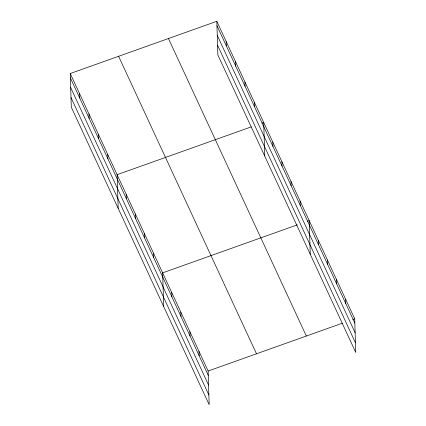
<?xml version="1.0" encoding="UTF-8"?>
<svg xmlns="http://www.w3.org/2000/svg" width="426" height="426" viewBox="0 0 426 426"><rect width="100%" height="100%" fill="white"/><g stroke="black" fill="none" stroke-linecap="round" stroke-linejoin="round"><path stroke-width="0.64" d="M70.242 73.533L208.128 371.025L209.182 404.7L71.302 107.203L70.242 73.533L216.818 21.3L354.698 318.797L355.758 352.467L217.872 54.975L216.818 21.3M251.292 126.868L117.123 174.681L118.178 208.351M261.836 123.109L263.699 122.448L264.754 156.124M297.417 224.821L162.625 272.853L163.68 306.528M307.338 221.286L309.201 220.62L310.256 254.295M208.128 371.025L342.296 323.217M352.84 319.457L354.698 318.797M216.951 25.651L354.837 323.142M217.26 35.326L355.14 332.823M217.569 45.294L355.454 342.792M168.446 38.537L306.331 336.029M118.609 56.296L256.495 353.788M70.375 77.878L208.261 375.375M70.684 87.559L208.564 385.051M70.993 97.527L208.878 395.024M345.603 299.158L345.736 303.509M336.503 279.525L336.636 283.876M327.402 259.892L327.535 264.237M318.302 240.259L318.435 244.604M300.101 200.987L300.234 205.337M291.001 181.354L291.134 185.699M281.9 161.72L282.033 166.065M272.8 142.082L272.933 146.432M254.322 102.219L254.455 106.569M244.945 81.989L245.083 86.34M235.567 61.759L235.706 66.11M226.195 41.53L226.328 45.88M199.027 351.391L199.16 355.742M189.927 331.758L190.06 336.103M180.826 312.12L180.959 316.47M171.726 292.486L171.859 296.837M153.525 253.22L153.658 257.565M144.425 233.581L144.558 237.932M135.324 213.948L135.457 218.298M126.224 194.315L126.357 198.66M107.746 154.452L107.884 158.797M98.369 134.222L98.507 138.567M88.991 113.992L89.13 118.337M79.619 93.763L79.753 98.108"/></g></svg>
